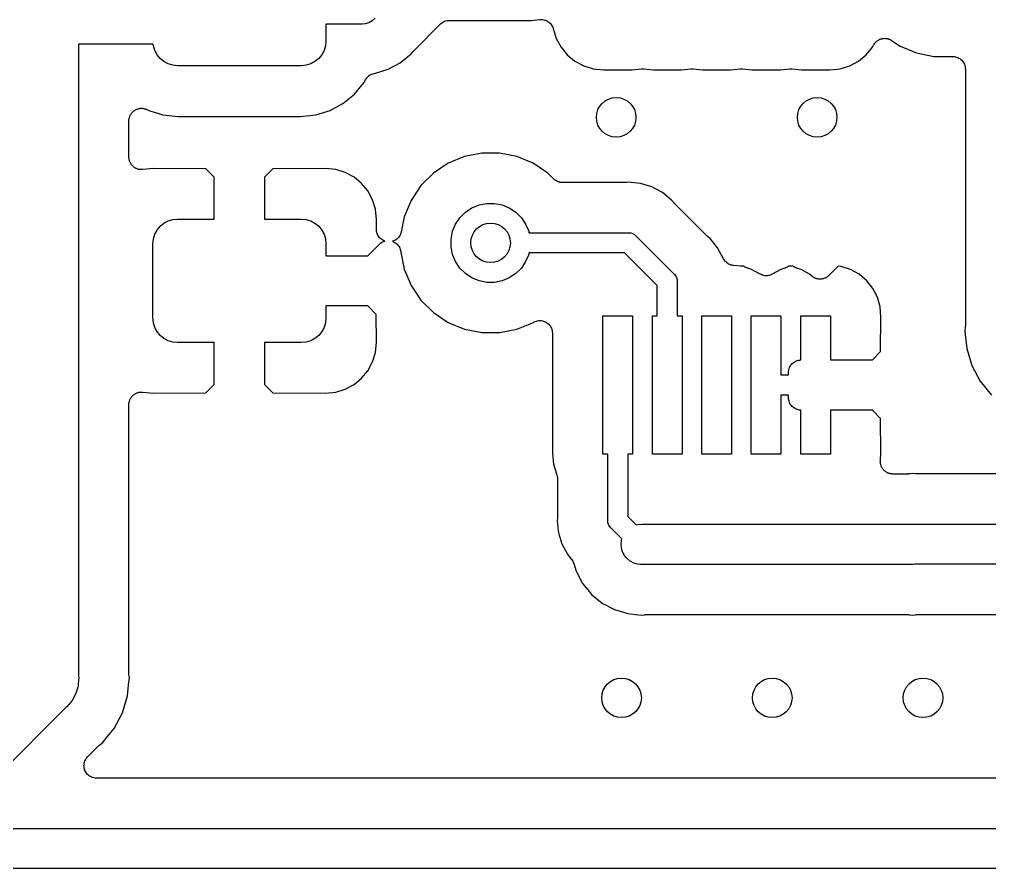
# Model space of a CAD drawing. Extents: x 105 to 193.4, y -145.7 to -72.2.
# Drawn here: x 146.37 to 156.18, y -119.87 to -111.28 of the extents above; entities that cross this region are included whole.
import ezdxf

# ---------------------------------------------------------------- set-up
doc = ezdxf.new("R2010")
doc.units = 0
doc.layers.add('BLACK', color=7, linetype='CONTINUOUS')

msp = doc.modelspace()

# ---------------------------------------------------------------- linework, layer by layer
at = {"layer": 'BLACK', "linetype": 'CONTINUOUS'}
for p, q in [((149.81, -111.325), (149.465, -111.325)), ((149.465, -111.325), (149.465, -111.497)), ((149.82, -111.326), (149.81, -111.325)), ((149.83, -111.325), (149.82, -111.326)), ((149.86, -111.322), (149.83, -111.325)), ((149.83, -111.325), (149.83, -111.325)), ((149.898, -111.311), (149.86, -111.322)), ((149.933, -111.292), (149.898, -111.311)), ((149.964, -111.266), (149.933, -111.292)), ((150.352, -111.596), (150.623, -111.324)), ((150.623, -111.324), (150.624, -111.324)), ((150.624, -111.324), (150.625, -111.323)), ((150.624, -111.324), (150.624, -111.324)), ((150.624, -111.324), (150.624, -111.324)), ((150.625, -111.323), (150.634, -111.316)), ((150.634, -111.316), (150.643, -111.308)), ((150.643, -111.308), (150.644, -111.308)), ((150.644, -111.308), (150.654, -111.302)), ((150.644, -111.308), (150.644, -111.308)), ((150.654, -111.302), (150.665, -111.297)), ((150.665, -111.297), (150.666, -111.296)), ((150.665, -111.297), (150.665, -111.297)), ((150.666, -111.296), (150.677, -111.293)), ((150.677, -111.293), (150.689, -111.29)), ((150.689, -111.29), (150.69, -111.289)), ((150.689, -111.29), (150.689, -111.29)), ((150.69, -111.289), (150.702, -111.288)), ((150.702, -111.288), (150.713, -111.287)), ((150.713, -111.287), (151.544, -111.287)), ((151.544, -111.287), (151.629, -111.279)), ((151.629, -111.279), (151.63, -111.279)), ((151.63, -111.279), (151.63, -111.279)), ((151.63, -111.279), (151.63, -111.279)), ((151.63, -111.279), (151.631, -111.279)), ((151.631, -111.279), (151.643, -111.279)), ((151.643, -111.279), (151.655, -111.279)), ((151.655, -111.279), (151.655, -111.279)), ((151.655, -111.279), (151.656, -111.279)), ((151.656, -111.279), (151.667, -111.281)), ((151.667, -111.281), (151.679, -111.284)), ((151.679, -111.284), (151.679, -111.284)), ((151.679, -111.284), (151.68, -111.284)), ((151.68, -111.284), (151.691, -111.289)), ((151.691, -111.289), (151.702, -111.293)), ((151.702, -111.293), (151.702, -111.294)), ((151.702, -111.294), (151.703, -111.294)), ((151.703, -111.294), (151.713, -111.301)), ((151.713, -111.301), (151.722, -111.307)), ((151.722, -111.307), (151.723, -111.308)), ((151.723, -111.308), (151.723, -111.308)), ((151.723, -111.308), (151.732, -111.316)), ((151.732, -111.316), (151.74, -111.325)), ((151.74, -111.325), (151.74, -111.325)), ((151.74, -111.325), (151.741, -111.326)), ((151.741, -111.326), (151.747, -111.336)), ((151.747, -111.336), (151.754, -111.345)), ((151.754, -111.345), (151.754, -111.346)), ((151.754, -111.346), (151.754, -111.346)), ((151.754, -111.346), (151.759, -111.357)), ((151.759, -111.357), (151.763, -111.368)), ((151.763, -111.368), (151.794, -111.471)), ((147.718, -111.528), (146.964, -111.528)), ((146.964, -111.528), (146.964, -117.92)), ((147.72, -111.546), (147.718, -111.528)), ((149.465, -111.497), (149.46, -111.546)), ((151.794, -111.471), (151.842, -111.56)), ((154.99, -111.56), (155.003, -111.537)), ((155.003, -111.537), (155.004, -111.535)), ((155.004, -111.535), (155.007, -111.53)), ((155.007, -111.53), (155.01, -111.525)), ((155.01, -111.525), (155.014, -111.52)), ((155.014, -111.52), (155.018, -111.515)), ((155.018, -111.515), (155.022, -111.511)), ((155.022, -111.511), (155.026, -111.506)), ((155.026, -111.506), (155.031, -111.502)), ((155.031, -111.502), (155.035, -111.497)), ((155.035, -111.497), (155.04, -111.494)), ((155.04, -111.494), (155.045, -111.49)), ((155.045, -111.49), (155.051, -111.487)), ((155.051, -111.487), (155.056, -111.484)), ((155.056, -111.484), (155.062, -111.482)), ((155.062, -111.482), (155.067, -111.479)), ((155.067, -111.479), (155.073, -111.477)), ((155.073, -111.477), (155.079, -111.474)), ((155.079, -111.474), (155.085, -111.473)), ((155.085, -111.473), (155.09, -111.472)), ((155.09, -111.472), (155.097, -111.471)), ((155.097, -111.471), (155.104, -111.47)), ((155.104, -111.47), (155.109, -111.47)), ((155.109, -111.47), (155.115, -111.469)), ((155.115, -111.469), (155.122, -111.47)), ((155.122, -111.47), (155.128, -111.47)), ((155.128, -111.47), (155.134, -111.471)), ((155.134, -111.471), (155.14, -111.472)), ((155.14, -111.472), (155.146, -111.474)), ((155.146, -111.474), (155.153, -111.475)), ((155.153, -111.475), (155.158, -111.477)), ((155.158, -111.477), (155.163, -111.479)), ((155.163, -111.479), (155.169, -111.482)), ((155.169, -111.482), (155.175, -111.485)), ((155.175, -111.485), (155.18, -111.488)), ((155.18, -111.488), (155.185, -111.491)), ((155.185, -111.491), (155.272, -111.549)), ((147.734, -111.593), (147.72, -111.546)), ((147.757, -111.636), (147.734, -111.593)), ((147.788, -111.674), (147.757, -111.636)), ((149.423, -111.636), (149.392, -111.674)), ((149.446, -111.593), (149.423, -111.636)), ((149.46, -111.546), (149.446, -111.593)), ((150.217, -111.716), (150.325, -111.627)), ((150.325, -111.627), (150.344, -111.605)), ((150.344, -111.605), (150.345, -111.604)), ((150.345, -111.604), (150.349, -111.6)), ((150.349, -111.6), (150.352, -111.596)), ((151.842, -111.56), (151.905, -111.637)), ((151.905, -111.637), (151.982, -111.7)), ((154.85, -111.7), (154.927, -111.637)), ((154.927, -111.637), (154.99, -111.56)), ((155.272, -111.549), (155.437, -111.617)), ((155.437, -111.617), (155.613, -111.652)), ((147.826, -111.705), (147.788, -111.674)), ((147.869, -111.728), (147.826, -111.705)), ((147.916, -111.742), (147.869, -111.728)), ((149.311, -111.728), (149.264, -111.742)), ((149.354, -111.705), (149.311, -111.728)), ((149.392, -111.674), (149.354, -111.705)), ((150.093, -111.782), (150.217, -111.716)), ((151.982, -111.7), (152.071, -111.748)), ((154.761, -111.748), (154.85, -111.7)), ((155.613, -111.652), (155.804, -111.652)), ((155.804, -111.652), (155.804, -111.652)), ((155.804, -111.652), (155.804, -111.652)), ((155.804, -111.652), (155.805, -111.652)), ((155.805, -111.652), (155.805, -111.652)), ((155.805, -111.652), (155.817, -111.653)), ((155.817, -111.653), (155.829, -111.655)), ((155.829, -111.655), (155.83, -111.655)), ((155.83, -111.655), (155.83, -111.655)), ((155.83, -111.655), (155.841, -111.658)), ((155.841, -111.658), (155.853, -111.662)), ((155.853, -111.662), (155.853, -111.662)), ((155.853, -111.662), (155.854, -111.662)), ((155.854, -111.662), (155.864, -111.668)), ((155.864, -111.668), (155.875, -111.674)), ((155.875, -111.674), (155.875, -111.674)), ((155.875, -111.674), (155.875, -111.674)), ((155.875, -111.674), (155.884, -111.682)), ((155.884, -111.682), (155.894, -111.69)), ((155.894, -111.69), (155.894, -111.69)), ((155.894, -111.69), (155.894, -111.69)), ((155.894, -111.69), (155.902, -111.699)), ((155.902, -111.699), (155.909, -111.709)), ((155.909, -111.709), (155.91, -111.709)), ((155.91, -111.709), (155.91, -111.709)), ((155.91, -111.709), (155.915, -111.72)), ((155.915, -111.72), (155.921, -111.731)), ((155.921, -111.731), (155.921, -111.731)), ((155.921, -111.731), (155.921, -111.731)), ((155.921, -111.731), (155.925, -111.743)), ((147.965, -111.747), (147.916, -111.742)), ((149.215, -111.747), (147.965, -111.747)), ((149.264, -111.742), (149.215, -111.747)), ((149.916, -111.837), (149.917, -111.836)), ((149.917, -111.836), (149.928, -111.832)), ((149.928, -111.832), (149.939, -111.827)), ((149.939, -111.827), (149.939, -111.827)), ((149.939, -111.827), (149.94, -111.827)), ((149.94, -111.827), (149.952, -111.825)), ((149.952, -111.825), (149.956, -111.824)), ((149.956, -111.824), (150.093, -111.782)), ((152.071, -111.748), (152.166, -111.777)), ((152.166, -111.777), (152.272, -111.787)), ((152.272, -111.787), (152.56, -111.787)), ((152.56, -111.787), (152.654, -111.778)), ((152.654, -111.778), (152.654, -111.778)), ((152.654, -111.778), (152.654, -111.778)), ((152.654, -111.778), (152.654, -111.778)), ((152.654, -111.778), (152.655, -111.778)), ((152.655, -111.778), (152.667, -111.778)), ((152.667, -111.778), (152.678, -111.778)), ((152.678, -111.778), (152.772, -111.787)), ((152.772, -111.787), (153.06, -111.787)), ((153.06, -111.787), (153.154, -111.778)), ((153.154, -111.778), (153.154, -111.778)), ((153.154, -111.778), (153.154, -111.778)), ((153.154, -111.778), (153.154, -111.778)), ((153.154, -111.778), (153.155, -111.778)), ((153.155, -111.778), (153.167, -111.778)), ((153.167, -111.778), (153.178, -111.778)), ((153.178, -111.778), (153.272, -111.787)), ((153.272, -111.787), (153.56, -111.787)), ((153.56, -111.787), (153.654, -111.778)), ((153.654, -111.778), (153.654, -111.778)), ((153.654, -111.778), (153.654, -111.778)), ((153.654, -111.778), (153.654, -111.778)), ((153.654, -111.778), (153.655, -111.778)), ((153.655, -111.778), (153.667, -111.778)), ((153.667, -111.778), (153.678, -111.778)), ((153.678, -111.778), (153.772, -111.787)), ((153.772, -111.787), (154.06, -111.787)), ((154.06, -111.787), (154.154, -111.778)), ((154.154, -111.778), (154.154, -111.778)), ((154.154, -111.778), (154.154, -111.778)), ((154.154, -111.778), (154.154, -111.778)), ((154.154, -111.778), (154.155, -111.778)), ((154.155, -111.778), (154.167, -111.778)), ((154.167, -111.778), (154.178, -111.778)), ((154.178, -111.778), (154.272, -111.787)), ((154.272, -111.787), (154.56, -111.787)), ((154.56, -111.787), (154.666, -111.777)), ((154.666, -111.777), (154.761, -111.748)), ((155.925, -111.743), (155.928, -111.754)), ((155.928, -111.754), (155.928, -111.755)), ((155.928, -111.755), (155.928, -111.755)), ((155.928, -111.755), (155.929, -111.767)), ((155.929, -111.767), (155.931, -111.779)), ((155.931, -111.779), (155.931, -114.376)), ((149.753, -112.035), (149.847, -111.919)), ((149.847, -111.919), (149.864, -111.889)), ((149.864, -111.888), (149.871, -111.878)), ((149.864, -111.889), (149.864, -111.888)), ((149.864, -111.889), (149.864, -111.889)), ((149.864, -111.889), (149.864, -111.889)), ((149.864, -111.889), (149.864, -111.889)), ((149.871, -111.878), (149.878, -111.868)), ((149.878, -111.867), (149.887, -111.859)), ((149.878, -111.868), (149.878, -111.867)), ((149.878, -111.868), (149.878, -111.868)), ((149.887, -111.859), (149.895, -111.851)), ((149.895, -111.851), (149.896, -111.85)), ((149.896, -111.85), (149.906, -111.843)), ((149.896, -111.85), (149.896, -111.85)), ((149.906, -111.843), (149.916, -111.837)), ((149.916, -111.837), (149.916, -111.837)), ((149.506, -112.2), (149.637, -112.129)), ((149.637, -112.129), (149.753, -112.035)), ((147.495, -112.232), (147.498, -112.227)), ((147.498, -112.227), (147.502, -112.223)), ((147.502, -112.223), (147.506, -112.218)), ((147.506, -112.218), (147.511, -112.213)), ((147.511, -112.213), (147.515, -112.209)), ((147.515, -112.209), (147.519, -112.205)), ((147.519, -112.205), (147.525, -112.202)), ((147.525, -112.202), (147.53, -112.197)), ((147.53, -112.197), (147.535, -112.195)), ((147.535, -112.195), (147.54, -112.191)), ((147.54, -112.191), (147.546, -112.189)), ((147.546, -112.189), (147.552, -112.186)), ((147.552, -112.186), (147.557, -112.184)), ((147.557, -112.184), (147.563, -112.182)), ((147.563, -112.182), (147.569, -112.181)), ((147.569, -112.181), (147.576, -112.179)), ((147.576, -112.179), (147.581, -112.178)), ((147.581, -112.178), (147.587, -112.177)), ((147.587, -112.177), (147.594, -112.177)), ((147.594, -112.177), (147.6, -112.177)), ((147.6, -112.177), (147.606, -112.177)), ((147.606, -112.177), (147.612, -112.177)), ((147.612, -112.177), (147.618, -112.179)), ((147.618, -112.179), (147.625, -112.179)), ((147.625, -112.179), (147.631, -112.181)), ((147.631, -112.181), (147.636, -112.182)), ((147.636, -112.182), (147.642, -112.185)), ((147.642, -112.185), (147.649, -112.187)), ((147.649, -112.187), (147.654, -112.189)), ((147.654, -112.189), (147.659, -112.192)), ((147.659, -112.192), (147.674, -112.2)), ((147.674, -112.2), (147.817, -112.243)), ((149.363, -112.243), (149.506, -112.2)), ((147.472, -112.302), (147.473, -112.296)), ((147.472, -112.304), (147.472, -112.302)), ((147.472, -112.67), (147.472, -112.304)), ((147.473, -112.29), (147.474, -112.284)), ((147.473, -112.296), (147.473, -112.29)), ((147.474, -112.284), (147.475, -112.277)), ((147.475, -112.277), (147.477, -112.272)), ((147.477, -112.272), (147.478, -112.266)), ((147.478, -112.266), (147.481, -112.26)), ((147.481, -112.26), (147.483, -112.254)), ((147.483, -112.254), (147.486, -112.249)), ((147.486, -112.249), (147.488, -112.243)), ((147.488, -112.243), (147.491, -112.238)), ((147.491, -112.238), (147.495, -112.232)), ((147.817, -112.243), (147.971, -112.258)), ((147.971, -112.258), (149.209, -112.258)), ((149.209, -112.258), (149.363, -112.243)), ((147.473, -112.676), (147.472, -112.67)), ((147.473, -112.682), (147.473, -112.676)), ((147.474, -112.688), (147.473, -112.682)), ((147.475, -112.695), (147.474, -112.688)), ((147.476, -112.701), (147.475, -112.695)), ((147.478, -112.706), (147.476, -112.701)), ((147.48, -112.712), (147.478, -112.706)), ((147.482, -112.719), (147.48, -112.712)), ((147.485, -112.724), (147.482, -112.719)), ((150.865, -112.665), (150.7, -112.733)), ((151.041, -112.63), (150.865, -112.665)), ((151.219, -112.63), (151.041, -112.63)), ((151.395, -112.665), (151.219, -112.63)), ((151.56, -112.733), (151.395, -112.665)), ((147.487, -112.729), (147.485, -112.724)), ((147.491, -112.735), (147.487, -112.729)), ((147.494, -112.741), (147.491, -112.735)), ((147.497, -112.745), (147.494, -112.741)), ((147.5, -112.75), (147.497, -112.745)), ((147.505, -112.755), (147.5, -112.75)), ((147.509, -112.76), (147.505, -112.755)), ((147.514, -112.763), (147.509, -112.76)), ((147.518, -112.768), (147.514, -112.763)), ((147.523, -112.771), (147.518, -112.768)), ((147.528, -112.776), (147.523, -112.771)), ((147.533, -112.778), (147.528, -112.776)), ((147.538, -112.782), (147.533, -112.778)), ((147.544, -112.784), (147.538, -112.782)), ((147.55, -112.787), (147.544, -112.784)), ((147.556, -112.789), (147.55, -112.787)), ((147.561, -112.791), (147.556, -112.789)), ((147.568, -112.793), (147.561, -112.791)), ((147.574, -112.795), (147.568, -112.793)), ((147.58, -112.795), (147.574, -112.795)), ((147.585, -112.797), (147.58, -112.795)), ((147.592, -112.797), (147.585, -112.797)), ((147.599, -112.797), (147.592, -112.797)), ((147.604, -112.797), (147.599, -112.797)), ((147.61, -112.797), (147.604, -112.797)), ((147.612, -112.797), (147.61, -112.797)), ((147.721, -112.786), (147.612, -112.797)), ((148.251, -112.789), (147.721, -112.786)), ((148.336, -112.873), (148.251, -112.789)), ((148.929, -112.789), (148.844, -112.873)), ((149.459, -112.786), (148.929, -112.789)), ((149.565, -112.796), (149.459, -112.786)), ((149.66, -112.825), (149.565, -112.796)), ((150.7, -112.733), (150.551, -112.833)), ((151.709, -112.833), (151.56, -112.733)), ((148.336, -113.297), (148.336, -112.873)), ((148.844, -112.873), (148.844, -113.297)), ((149.749, -112.873), (149.66, -112.825)), ((149.826, -112.936), (149.749, -112.873)), ((150.551, -112.833), (150.425, -112.959)), ((151.767, -112.891), (151.709, -112.833)), ((151.776, -112.899), (151.767, -112.891)), ((151.785, -112.906), (151.776, -112.899)), ((151.786, -112.907), (151.785, -112.906)), ((151.797, -112.912), (151.786, -112.907)), ((151.786, -112.907), (151.786, -112.907)), ((151.807, -112.918), (151.797, -112.912)), ((149.889, -113.013), (149.826, -112.936)), ((149.937, -113.102), (149.889, -113.013)), ((150.425, -112.959), (150.325, -113.108)), ((151.808, -112.918), (151.807, -112.918)), ((151.808, -112.919), (151.808, -112.918)), ((151.82, -112.922), (151.808, -112.919)), ((151.831, -112.926), (151.82, -112.922)), ((151.832, -112.926), (151.831, -112.926)), ((151.831, -112.926), (151.831, -112.926)), ((151.844, -112.927), (151.832, -112.926)), ((151.855, -112.928), (151.844, -112.927)), ((151.857, -112.928), (151.855, -112.928)), ((152.491, -112.928), (151.857, -112.928)), ((151.857, -112.928), (151.857, -112.928)), ((151.857, -112.928), (151.857, -112.928)), ((151.857, -112.928), (151.857, -112.928)), ((152.496, -112.928), (152.491, -112.928)), ((152.502, -112.928), (152.496, -112.928)), ((152.503, -112.928), (152.502, -112.928)), ((152.527, -112.925), (152.503, -112.928)), ((152.551, -112.928), (152.527, -112.925)), ((152.647, -112.937), (152.551, -112.928)), ((152.551, -112.928), (152.551, -112.928)), ((152.761, -112.972), (152.647, -112.937)), ((152.867, -113.029), (152.761, -112.972)), ((149.966, -113.197), (149.937, -113.102)), ((150.325, -113.108), (150.257, -113.273)), ((152.96, -113.105), (152.867, -113.029)), ((152.975, -113.123), (152.96, -113.105)), ((149.976, -113.303), (149.966, -113.197)), ((150.875, -113.227), (150.941, -113.184)), ((150.941, -113.184), (151.013, -113.153)), ((151.013, -113.153), (151.091, -113.138)), ((151.091, -113.138), (151.169, -113.138)), ((151.169, -113.138), (151.247, -113.153)), ((151.247, -113.153), (151.319, -113.184)), ((151.319, -113.184), (151.385, -113.227)), ((152.979, -113.127), (152.975, -113.123)), ((152.982, -113.131), (152.979, -113.127)), ((152.984, -113.133), (152.982, -113.131)), ((153.321, -113.47), (152.984, -113.133)), ((147.869, -113.316), (147.916, -113.302)), ((147.916, -113.302), (147.965, -113.297)), ((147.965, -113.297), (148.336, -113.297)), ((148.844, -113.297), (149.215, -113.297)), ((149.215, -113.297), (149.264, -113.302)), ((149.264, -113.302), (149.311, -113.316)), ((149.975, -113.399), (149.976, -113.303)), ((150.257, -113.273), (150.227, -113.425)), ((150.776, -113.349), (150.819, -113.283)), ((150.819, -113.283), (150.875, -113.227)), ((151.385, -113.227), (151.441, -113.283)), ((151.441, -113.283), (151.484, -113.349)), ((147.757, -113.408), (147.788, -113.37)), ((147.788, -113.37), (147.826, -113.339)), ((147.826, -113.339), (147.869, -113.316)), ((149.311, -113.316), (149.354, -113.339)), ((149.354, -113.339), (149.392, -113.37)), ((149.392, -113.37), (149.423, -113.408)), ((149.975, -113.4), (149.975, -113.399)), ((149.976, -113.412), (149.975, -113.4)), ((149.975, -113.4), (149.975, -113.4)), ((150.745, -113.421), (150.776, -113.349)), ((151.484, -113.349), (151.515, -113.421)), ((147.715, -113.547), (147.72, -113.498)), ((147.72, -113.498), (147.734, -113.451)), ((147.734, -113.451), (147.757, -113.408)), ((149.423, -113.408), (149.446, -113.451)), ((149.446, -113.451), (149.46, -113.498)), ((149.46, -113.498), (149.465, -113.547)), ((149.977, -113.424), (149.976, -113.412)), ((149.978, -113.425), (149.977, -113.424)), ((149.977, -113.424), (149.977, -113.424)), ((149.981, -113.436), (149.978, -113.425)), ((149.984, -113.448), (149.981, -113.436)), ((149.985, -113.448), (149.984, -113.448)), ((149.985, -113.449), (149.985, -113.448)), ((149.99, -113.459), (149.985, -113.449)), ((149.996, -113.47), (149.99, -113.459)), ((150.004, -113.48), (149.996, -113.47)), ((149.996, -113.47), (149.996, -113.47)), ((149.996, -113.47), (149.996, -113.47)), ((150.011, -113.489), (150.004, -113.48)), ((150.012, -113.489), (150.011, -113.489)), ((150.012, -113.49), (150.012, -113.489)), ((150.021, -113.497), (150.012, -113.49)), ((150.03, -113.505), (150.021, -113.497)), ((150.181, -113.499), (150.172, -113.507)), ((150.19, -113.492), (150.181, -113.499)), ((150.191, -113.491), (150.19, -113.492)), ((150.199, -113.482), (150.191, -113.491)), ((150.191, -113.491), (150.191, -113.491)), ((150.206, -113.473), (150.199, -113.482)), ((150.207, -113.472), (150.206, -113.473)), ((150.213, -113.462), (150.207, -113.472)), ((150.207, -113.472), (150.207, -113.472)), ((150.218, -113.451), (150.213, -113.462)), ((150.219, -113.451), (150.218, -113.451)), ((150.222, -113.439), (150.219, -113.45)), ((150.219, -113.45), (150.219, -113.451)), ((150.226, -113.428), (150.222, -113.439)), ((150.227, -113.425), (150.226, -113.427)), ((150.226, -113.427), (150.226, -113.427)), ((150.226, -113.427), (150.226, -113.428)), ((150.73, -113.499), (150.745, -113.421)), ((150.73, -113.577), (150.73, -113.499)), ((151.515, -113.421), (151.518, -113.436)), ((151.518, -113.436), (152.522, -113.436)), ((152.522, -113.436), (152.527, -113.436)), ((152.527, -113.436), (152.532, -113.436)), ((152.532, -113.436), (152.532, -113.436)), ((152.532, -113.436), (152.547, -113.438)), ((152.547, -113.438), (152.566, -113.444)), ((152.566, -113.444), (152.584, -113.453)), ((152.584, -113.453), (152.599, -113.466)), ((152.599, -113.466), (152.602, -113.47)), ((152.602, -113.47), (152.984, -113.852)), ((153.326, -113.474), (153.321, -113.47)), ((153.329, -113.478), (153.326, -113.474)), ((153.331, -113.479), (153.329, -113.478)), ((153.349, -113.494), (153.331, -113.479)), ((153.425, -113.587), (153.349, -113.494)), ((147.715, -114.297), (147.715, -113.547)), ((149.465, -113.547), (149.465, -113.668)), ((149.889, -113.668), (150.005, -113.551)), ((150.005, -113.551), (150.006, -113.55)), ((150.006, -113.55), (150.006, -113.55)), ((150.006, -113.55), (150.006, -113.55)), ((150.006, -113.55), (150.007, -113.55)), ((150.007, -113.55), (150.016, -113.542)), ((150.016, -113.542), (150.026, -113.535)), ((150.026, -113.535), (150.037, -113.529)), ((150.026, -113.535), (150.026, -113.535)), ((150.026, -113.535), (150.026, -113.535)), ((150.031, -113.505), (150.03, -113.505)), ((150.041, -113.511), (150.031, -113.505)), ((150.031, -113.505), (150.031, -113.505)), ((150.037, -113.529), (150.048, -113.523)), ((150.052, -113.517), (150.041, -113.511)), ((150.048, -113.523), (150.06, -113.52)), ((150.048, -113.523), (150.048, -113.523)), ((150.048, -113.523), (150.048, -113.523)), ((150.053, -113.517), (150.052, -113.517)), ((150.052, -113.517), (150.052, -113.517)), ((150.06, -113.52), (150.053, -113.517)), ((150.06, -113.52), (150.06, -113.52)), ((150.149, -113.518), (150.137, -113.522)), ((150.137, -113.522), (150.137, -113.522)), ((150.137, -113.522), (150.144, -113.524)), ((150.144, -113.524), (150.145, -113.524)), ((150.145, -113.524), (150.145, -113.524)), ((150.145, -113.524), (150.155, -113.53)), ((150.15, -113.518), (150.149, -113.518)), ((150.149, -113.518), (150.149, -113.518)), ((150.16, -113.513), (150.15, -113.518)), ((150.155, -113.53), (150.166, -113.536)), ((150.171, -113.507), (150.16, -113.513)), ((150.166, -113.536), (150.166, -113.536)), ((150.166, -113.536), (150.167, -113.536)), ((150.167, -113.536), (150.176, -113.544)), ((150.172, -113.507), (150.171, -113.507)), ((150.171, -113.507), (150.171, -113.507)), ((150.176, -113.544), (150.185, -113.551)), ((150.185, -113.551), (150.185, -113.552)), ((150.185, -113.552), (150.186, -113.552)), ((150.186, -113.552), (150.193, -113.561)), ((150.193, -113.561), (150.201, -113.571)), ((150.201, -113.571), (150.201, -113.571)), ((150.201, -113.571), (150.201, -113.571)), ((150.201, -113.571), (150.207, -113.582)), ((150.207, -113.582), (150.213, -113.593)), ((150.213, -113.593), (150.213, -113.593)), ((150.213, -113.593), (150.213, -113.593)), ((150.213, -113.593), (150.216, -113.605)), ((150.745, -113.655), (150.73, -113.577)), ((153.486, -113.701), (153.425, -113.587)), ((149.465, -113.668), (149.889, -113.668)), ((150.216, -113.605), (150.22, -113.616)), ((150.22, -113.616), (150.257, -113.803)), ((150.776, -113.727), (150.745, -113.655)), ((151.515, -113.655), (151.484, -113.727)), ((151.518, -113.64), (151.515, -113.655)), ((152.485, -113.64), (151.518, -113.64)), ((152.814, -113.969), (152.485, -113.64)), ((150.819, -113.793), (150.776, -113.727)), ((150.875, -113.849), (150.819, -113.793)), ((151.441, -113.793), (151.385, -113.849)), ((151.484, -113.727), (151.441, -113.793)), ((153.493, -113.711), (153.486, -113.701)), ((153.499, -113.721), (153.493, -113.711)), ((153.5, -113.721), (153.499, -113.721)), ((153.5, -113.722), (153.5, -113.721)), ((153.508, -113.73), (153.5, -113.722)), ((153.517, -113.738), (153.508, -113.73)), ((153.517, -113.739), (153.517, -113.738)), ((153.518, -113.739), (153.517, -113.739)), ((153.527, -113.746), (153.518, -113.739)), ((153.537, -113.752), (153.527, -113.746)), ((153.538, -113.753), (153.537, -113.752)), ((153.549, -113.757), (153.538, -113.753)), ((153.538, -113.753), (153.538, -113.753)), ((153.56, -113.762), (153.549, -113.757)), ((153.561, -113.762), (153.56, -113.762)), ((153.561, -113.763), (153.561, -113.762)), ((153.573, -113.765), (153.561, -113.763)), ((153.584, -113.767), (153.573, -113.765)), ((153.585, -113.767), (153.584, -113.767)), ((153.586, -113.768), (153.585, -113.767)), ((153.585, -113.767), (153.585, -113.767)), ((153.585, -113.767), (153.585, -113.767)), ((153.657, -113.774), (153.586, -113.768)), ((153.669, -113.774), (153.657, -113.774)), ((153.681, -113.775), (153.669, -113.774)), ((153.682, -113.775), (153.681, -113.775)), ((153.683, -113.774), (153.682, -113.774)), ((153.682, -113.774), (153.682, -113.775)), ((153.682, -113.775), (153.682, -113.775)), ((153.689, -113.774), (153.683, -113.774)), ((153.69, -113.774), (153.689, -113.774)), ((153.696, -113.779), (153.69, -113.774)), ((153.701, -113.781), (153.696, -113.779)), ((153.705, -113.784), (153.701, -113.781)), ((153.712, -113.787), (153.705, -113.784)), ((153.718, -113.79), (153.712, -113.787)), ((153.723, -113.792), (153.718, -113.79)), ((153.728, -113.794), (153.723, -113.792)), ((153.73, -113.795), (153.728, -113.794)), ((153.761, -113.804), (153.73, -113.795)), ((154.104, -113.794), (154.063, -113.808)), ((154.108, -113.793), (154.104, -113.794)), ((154.112, -113.791), (154.108, -113.793)), ((154.119, -113.788), (154.112, -113.791)), ((154.127, -113.785), (154.119, -113.788)), ((154.13, -113.782), (154.127, -113.785)), ((154.134, -113.78), (154.13, -113.782)), ((154.141, -113.775), (154.134, -113.78)), ((154.143, -113.774), (154.141, -113.775)), ((154.152, -113.775), (154.143, -113.774)), ((154.153, -113.775), (154.152, -113.775)), ((154.165, -113.775), (154.153, -113.775)), ((154.153, -113.775), (154.153, -113.775)), ((154.177, -113.775), (154.165, -113.775)), ((154.178, -113.775), (154.177, -113.775)), ((154.18, -113.775), (154.178, -113.775)), ((154.178, -113.775), (154.178, -113.775)), ((154.189, -113.774), (154.18, -113.775)), ((154.19, -113.774), (154.189, -113.774)), ((154.196, -113.779), (154.19, -113.774)), ((154.2, -113.781), (154.196, -113.779)), ((154.204, -113.784), (154.2, -113.781)), ((154.211, -113.787), (154.204, -113.784)), ((154.218, -113.791), (154.211, -113.787)), ((154.222, -113.792), (154.218, -113.791)), ((154.226, -113.794), (154.222, -113.792)), ((154.228, -113.794), (154.226, -113.794)), ((154.269, -113.808), (154.228, -113.794)), ((154.644, -113.774), (154.55, -113.868)), ((154.674, -113.777), (154.644, -113.774)), ((154.769, -113.808), (154.674, -113.777)), ((150.257, -113.803), (150.325, -113.968)), ((150.941, -113.892), (150.875, -113.849)), ((151.013, -113.923), (150.941, -113.892)), ((151.319, -113.892), (151.247, -113.923)), ((151.385, -113.849), (151.319, -113.892)), ((152.984, -113.852), (152.988, -113.855)), ((152.988, -113.855), (153.001, -113.87)), ((153.001, -113.87), (153.01, -113.887)), ((153.01, -113.887), (153.01, -113.888)), ((153.01, -113.888), (153.016, -113.907)), ((153.857, -113.856), (153.761, -113.804)), ((153.858, -113.856), (153.857, -113.856)), ((153.857, -113.856), (153.857, -113.856)), ((153.869, -113.86), (153.858, -113.856)), ((153.88, -113.865), (153.869, -113.86)), ((153.881, -113.865), (153.88, -113.865)), ((153.88, -113.865), (153.88, -113.865)), ((153.892, -113.868), (153.881, -113.865)), ((153.904, -113.87), (153.892, -113.868)), ((153.905, -113.87), (153.904, -113.87)), ((153.917, -113.87), (153.905, -113.87)), ((153.905, -113.87), (153.905, -113.87)), ((153.929, -113.87), (153.917, -113.87)), ((153.93, -113.87), (153.929, -113.87)), ((153.929, -113.87), (153.929, -113.87)), ((153.942, -113.867), (153.93, -113.87)), ((153.953, -113.865), (153.942, -113.867)), ((153.954, -113.865), (153.953, -113.865)), ((153.965, -113.86), (153.954, -113.865)), ((153.954, -113.865), (153.954, -113.865)), ((153.976, -113.856), (153.965, -113.86)), ((153.977, -113.856), (153.976, -113.856)), ((153.978, -113.855), (153.977, -113.855)), ((153.977, -113.855), (153.977, -113.856)), ((154.063, -113.808), (153.978, -113.855)), ((154.356, -113.856), (154.269, -113.808)), ((154.379, -113.875), (154.356, -113.856)), ((154.384, -113.879), (154.379, -113.875)), ((154.389, -113.883), (154.384, -113.879)), ((154.394, -113.886), (154.389, -113.883)), ((154.399, -113.889), (154.394, -113.886)), ((154.405, -113.892), (154.399, -113.889)), ((154.411, -113.895), (154.405, -113.892)), ((154.416, -113.897), (154.411, -113.895)), ((154.508, -113.896), (154.501, -113.898)), ((154.513, -113.893), (154.508, -113.896)), ((154.518, -113.891), (154.513, -113.893)), ((154.524, -113.888), (154.518, -113.891)), ((154.53, -113.885), (154.524, -113.888)), ((154.534, -113.881), (154.53, -113.885)), ((154.539, -113.878), (154.534, -113.881)), ((154.544, -113.873), (154.539, -113.878)), ((154.549, -113.869), (154.544, -113.873)), ((154.55, -113.868), (154.549, -113.869)), ((154.856, -113.856), (154.769, -113.808)), ((154.933, -113.921), (154.856, -113.856)), ((150.325, -113.968), (150.425, -114.117)), ((151.091, -113.938), (151.013, -113.923)), ((151.169, -113.938), (151.091, -113.938)), ((151.247, -113.923), (151.169, -113.938)), ((152.814, -114.276), (152.814, -113.969)), ((153.016, -113.907), (153.016, -113.908)), ((153.016, -113.908), (153.018, -113.922)), ((153.018, -113.922), (153.018, -113.922)), ((153.018, -113.922), (153.018, -113.927)), ((153.018, -113.927), (153.018, -113.932)), ((153.018, -113.932), (153.018, -114.276)), ((154.422, -113.899), (154.416, -113.897)), ((154.428, -113.9), (154.422, -113.899)), ((154.435, -113.902), (154.428, -113.9)), ((154.44, -113.903), (154.435, -113.902)), ((154.446, -113.904), (154.44, -113.903)), ((154.453, -113.904), (154.446, -113.904)), ((154.459, -113.905), (154.453, -113.904)), ((154.465, -113.905), (154.459, -113.905)), ((154.471, -113.905), (154.465, -113.905)), ((154.477, -113.904), (154.471, -113.905)), ((154.484, -113.903), (154.477, -113.904)), ((154.489, -113.901), (154.484, -113.903)), ((154.495, -113.9), (154.489, -113.901)), ((154.501, -113.898), (154.495, -113.9)), ((154.995, -113.999), (154.933, -113.921)), ((155.041, -114.088), (154.995, -113.999)), ((155.068, -114.184), (155.041, -114.088)), ((149.465, -114.176), (149.465, -114.297)), ((149.889, -114.176), (149.465, -114.176)), ((149.973, -114.261), (149.889, -114.176)), ((150.425, -114.117), (150.551, -114.243)), ((155.077, -114.291), (155.068, -114.184)), ((149.976, -114.541), (149.973, -114.261)), ((150.551, -114.243), (150.7, -114.343)), ((152.266, -115.676), (152.266, -114.276)), ((152.266, -114.276), (152.566, -114.276)), ((152.566, -114.276), (152.566, -115.676)), ((152.766, -115.676), (152.766, -114.276)), ((152.766, -114.276), (152.814, -114.276)), ((153.018, -114.276), (153.066, -114.276)), ((153.066, -114.276), (153.066, -115.676)), ((153.266, -115.676), (153.266, -114.276)), ((153.266, -114.276), (153.566, -114.276)), ((153.566, -114.276), (153.566, -115.676)), ((153.766, -115.676), (153.766, -114.276)), ((153.766, -114.276), (154.066, -114.276)), ((154.066, -114.276), (154.066, -114.874)), ((154.266, -114.722), (154.266, -114.276)), ((154.266, -114.276), (154.566, -114.276)), ((154.566, -114.276), (154.566, -114.722)), ((147.72, -114.346), (147.715, -114.297)), ((147.734, -114.393), (147.72, -114.346)), ((149.46, -114.346), (149.446, -114.393)), ((149.465, -114.297), (149.46, -114.346)), ((150.7, -114.343), (150.865, -114.411)), ((151.395, -114.411), (151.562, -114.342)), ((151.562, -114.342), (151.57, -114.338)), ((151.57, -114.338), (151.58, -114.332)), ((151.58, -114.332), (151.581, -114.332)), ((151.581, -114.332), (151.593, -114.329)), ((151.581, -114.332), (151.581, -114.332)), ((151.593, -114.329), (151.604, -114.325)), ((151.604, -114.325), (151.604, -114.325)), ((151.604, -114.325), (151.605, -114.325)), ((151.605, -114.325), (151.617, -114.324)), ((151.617, -114.324), (151.629, -114.323)), ((151.629, -114.323), (151.629, -114.323)), ((151.629, -114.323), (151.629, -114.323)), ((151.629, -114.323), (151.641, -114.324)), ((151.641, -114.324), (151.653, -114.326)), ((151.653, -114.326), (151.654, -114.326)), ((151.654, -114.326), (151.654, -114.326)), ((151.654, -114.326), (151.666, -114.329)), ((151.666, -114.329), (151.677, -114.333)), ((151.677, -114.333), (151.677, -114.333)), ((151.677, -114.333), (151.678, -114.333)), ((151.678, -114.333), (151.688, -114.339)), ((151.688, -114.339), (151.699, -114.345)), ((151.699, -114.345), (151.699, -114.345)), ((151.699, -114.345), (151.699, -114.345)), ((151.699, -114.345), (151.709, -114.353)), ((151.709, -114.353), (151.718, -114.361)), ((151.718, -114.361), (151.718, -114.361)), ((151.718, -114.361), (151.718, -114.361)), ((151.718, -114.361), (151.726, -114.37)), ((151.726, -114.37), (151.734, -114.38)), ((151.734, -114.38), (151.734, -114.38)), ((151.734, -114.38), (151.734, -114.38)), ((151.734, -114.38), (151.74, -114.391)), ((155.074, -114.637), (155.077, -114.291)), ((155.931, -114.378), (155.93, -114.383)), ((155.93, -114.383), (155.93, -114.388)), ((155.931, -114.376), (155.931, -114.378)), ((147.757, -114.436), (147.734, -114.393)), ((147.788, -114.474), (147.757, -114.436)), ((147.826, -114.505), (147.788, -114.474)), ((149.392, -114.474), (149.354, -114.505)), ((149.423, -114.436), (149.392, -114.474)), ((149.446, -114.393), (149.423, -114.436)), ((150.865, -114.411), (151.041, -114.446)), ((151.041, -114.446), (151.219, -114.446)), ((151.219, -114.446), (151.395, -114.411)), ((151.74, -114.391), (151.745, -114.402)), ((151.745, -114.402), (151.745, -114.402)), ((151.745, -114.402), (151.746, -114.402)), ((151.746, -114.402), (151.749, -114.414)), ((151.749, -114.414), (151.753, -114.425)), ((151.753, -114.425), (151.753, -114.426)), ((151.753, -114.426), (151.753, -114.426)), ((151.753, -114.426), (151.754, -114.438)), ((151.754, -114.438), (151.755, -114.45)), ((151.755, -114.45), (151.755, -115.67)), ((155.93, -114.388), (155.926, -114.427)), ((155.926, -114.427), (155.93, -114.466)), ((155.93, -114.466), (155.93, -114.466)), ((155.93, -114.466), (155.944, -114.606)), ((147.869, -114.528), (147.826, -114.505)), ((147.916, -114.542), (147.869, -114.528)), ((147.965, -114.547), (147.916, -114.542)), ((148.336, -114.547), (147.965, -114.547)), ((148.336, -114.971), (148.336, -114.547)), ((149.215, -114.547), (148.844, -114.547)), ((148.844, -114.547), (148.844, -114.971)), ((149.264, -114.542), (149.215, -114.547)), ((149.311, -114.528), (149.264, -114.542)), ((149.354, -114.505), (149.311, -114.528)), ((149.966, -114.647), (149.976, -114.541)), ((149.937, -114.742), (149.966, -114.647)), ((154.99, -114.722), (155.074, -114.637)), ((155.944, -114.606), (155.996, -114.779)), ((149.889, -114.831), (149.937, -114.742)), ((154.158, -114.789), (154.164, -114.778)), ((154.164, -114.777), (154.172, -114.768)), ((154.164, -114.778), (154.164, -114.777)), ((154.164, -114.778), (154.164, -114.778)), ((154.172, -114.768), (154.18, -114.759)), ((154.18, -114.758), (154.189, -114.751)), ((154.18, -114.759), (154.18, -114.758)), ((154.18, -114.759), (154.18, -114.759)), ((154.189, -114.751), (154.199, -114.743)), ((154.199, -114.743), (154.21, -114.737)), ((154.199, -114.743), (154.199, -114.743)), ((154.199, -114.743), (154.199, -114.743)), ((154.21, -114.737), (154.221, -114.732)), ((154.221, -114.731), (154.233, -114.728)), ((154.221, -114.732), (154.221, -114.731)), ((154.221, -114.731), (154.221, -114.731)), ((154.233, -114.728), (154.244, -114.724)), ((154.244, -114.724), (154.245, -114.724)), ((154.245, -114.724), (154.257, -114.723)), ((154.245, -114.724), (154.245, -114.724)), ((154.257, -114.723), (154.266, -114.722)), ((154.566, -114.722), (154.99, -114.722)), ((155.996, -114.779), (156.081, -114.937)), ((149.826, -114.908), (149.889, -114.831)), ((154.066, -114.874), (154.142, -114.874)), ((154.142, -114.847), (154.143, -114.835)), ((154.142, -114.848), (154.142, -114.847)), ((154.142, -114.849), (154.142, -114.848)), ((154.142, -114.848), (154.142, -114.848)), ((154.142, -114.848), (154.142, -114.848)), ((154.142, -114.874), (154.142, -114.849)), ((154.143, -114.835), (154.145, -114.823)), ((154.145, -114.823), (154.148, -114.811)), ((154.145, -114.823), (154.145, -114.823)), ((154.145, -114.823), (154.145, -114.823)), ((154.148, -114.811), (154.152, -114.8)), ((154.152, -114.799), (154.158, -114.789)), ((154.152, -114.8), (154.152, -114.799)), ((154.152, -114.799), (154.152, -114.799)), ((148.251, -115.055), (148.336, -114.971)), ((148.844, -114.971), (148.929, -115.055)), ((149.66, -115.019), (149.749, -114.971)), ((149.749, -114.971), (149.826, -114.908)), ((156.081, -114.937), (156.195, -115.077)), ((147.519, -115.075), (147.525, -115.072)), ((147.525, -115.072), (147.53, -115.067)), ((147.53, -115.067), (147.535, -115.065)), ((147.535, -115.065), (147.54, -115.062)), ((147.54, -115.062), (147.546, -115.059)), ((147.546, -115.059), (147.552, -115.056)), ((147.552, -115.056), (147.557, -115.054)), ((147.557, -115.054), (147.563, -115.052)), ((147.563, -115.052), (147.569, -115.051)), ((147.569, -115.051), (147.576, -115.049)), ((147.576, -115.049), (147.581, -115.048)), ((147.581, -115.048), (147.587, -115.047)), ((147.587, -115.047), (147.594, -115.047)), ((147.594, -115.047), (147.6, -115.047)), ((147.6, -115.047), (147.606, -115.047)), ((147.606, -115.047), (147.612, -115.047)), ((147.612, -115.047), (147.721, -115.058)), ((147.721, -115.058), (148.251, -115.055)), ((148.929, -115.055), (149.459, -115.058)), ((149.459, -115.058), (149.565, -115.048)), ((149.565, -115.048), (149.66, -115.019)), ((147.472, -115.172), (147.473, -115.166)), ((147.473, -115.16), (147.474, -115.154)), ((147.473, -115.166), (147.473, -115.16)), ((147.474, -115.154), (147.475, -115.147)), ((147.475, -115.147), (147.477, -115.142)), ((147.477, -115.142), (147.478, -115.136)), ((147.478, -115.136), (147.481, -115.13)), ((147.481, -115.13), (147.483, -115.124)), ((147.483, -115.124), (147.485, -115.119)), ((147.485, -115.119), (147.488, -115.113)), ((147.488, -115.113), (147.491, -115.108)), ((147.491, -115.108), (147.495, -115.102)), ((147.495, -115.102), (147.498, -115.098)), ((147.498, -115.098), (147.502, -115.093)), ((147.502, -115.093), (147.506, -115.088)), ((147.506, -115.088), (147.511, -115.083)), ((147.511, -115.083), (147.515, -115.079)), ((147.515, -115.079), (147.519, -115.075)), ((154.142, -115.078), (154.066, -115.078)), ((154.066, -115.078), (154.066, -115.676)), ((154.142, -115.103), (154.142, -115.078)), ((154.143, -115.115), (154.142, -115.103)), ((154.144, -115.127), (154.143, -115.115)), ((154.144, -115.128), (154.144, -115.127)), ((154.144, -115.127), (154.144, -115.127)), ((154.148, -115.139), (154.144, -115.128)), ((154.151, -115.151), (154.148, -115.139)), ((154.152, -115.151), (154.151, -115.151)), ((154.151, -115.151), (154.151, -115.151)), ((154.157, -115.162), (154.152, -115.151)), ((154.163, -115.173), (154.157, -115.162)), ((147.472, -115.174), (147.472, -115.172)), ((147.472, -117.889), (147.472, -115.174)), ((154.171, -115.183), (154.163, -115.173)), ((154.163, -115.173), (154.163, -115.173)), ((154.163, -115.173), (154.163, -115.173)), ((154.178, -115.192), (154.171, -115.183)), ((154.179, -115.192), (154.178, -115.192)), ((154.188, -115.2), (154.179, -115.192)), ((154.179, -115.192), (154.179, -115.192)), ((154.197, -115.208), (154.188, -115.2)), ((154.198, -115.208), (154.197, -115.208)), ((154.209, -115.214), (154.198, -115.208)), ((154.198, -115.208), (154.198, -115.208)), ((154.219, -115.22), (154.209, -115.214)), ((154.22, -115.22), (154.219, -115.22)), ((154.219, -115.22), (154.219, -115.22)), ((154.231, -115.224), (154.22, -115.22)), ((154.243, -115.227), (154.231, -115.224)), ((154.255, -115.229), (154.243, -115.227)), ((154.243, -115.227), (154.243, -115.227)), ((154.243, -115.227), (154.243, -115.227)), ((154.266, -115.23), (154.255, -115.229)), ((154.266, -115.676), (154.266, -115.23)), ((154.99, -115.23), (154.566, -115.23)), ((154.566, -115.23), (154.566, -115.676)), ((155.074, -115.315), (154.99, -115.23)), ((155.077, -115.661), (155.074, -115.315)), ((155.071, -115.739), (155.077, -115.661)), ((151.755, -115.67), (151.765, -115.776)), ((152.314, -115.676), (152.266, -115.676)), ((152.314, -116.343), (152.314, -115.676)), ((152.566, -115.676), (152.518, -115.676)), ((152.518, -115.676), (152.518, -116.306)), ((153.066, -115.676), (152.766, -115.676)), ((153.566, -115.676), (153.266, -115.676)), ((154.066, -115.676), (153.766, -115.676)), ((154.566, -115.676), (154.266, -115.676)), ((155.07, -115.748), (155.071, -115.743)), ((155.071, -115.756), (155.07, -115.748)), ((155.071, -115.743), (155.071, -115.739)), ((155.071, -115.763), (155.071, -115.756)), ((151.765, -115.776), (151.795, -115.874)), ((155.072, -115.768), (155.071, -115.763)), ((155.072, -115.773), (155.072, -115.768)), ((155.075, -115.78), (155.072, -115.773)), ((155.076, -115.788), (155.075, -115.78)), ((155.078, -115.792), (155.076, -115.788)), ((155.079, -115.797), (155.078, -115.792)), ((155.083, -115.803), (155.079, -115.797)), ((155.086, -115.81), (155.083, -115.803)), ((155.089, -115.814), (155.086, -115.81)), ((155.091, -115.819), (155.089, -115.814)), ((155.096, -115.824), (155.091, -115.819)), ((155.1, -115.831), (155.096, -115.824)), ((155.103, -115.834), (155.1, -115.831)), ((155.106, -115.838), (155.103, -115.834)), ((155.112, -115.843), (155.106, -115.838)), ((155.118, -115.848), (155.112, -115.843)), ((155.122, -115.851), (155.118, -115.848)), ((155.125, -115.854), (155.122, -115.851)), ((155.132, -115.857), (155.125, -115.854)), ((155.138, -115.862), (155.132, -115.857)), ((151.795, -115.874), (151.797, -115.877)), ((151.797, -115.877), (151.799, -115.884)), ((151.799, -115.884), (151.801, -115.89)), ((151.801, -115.89), (151.802, -115.896)), ((151.802, -115.896), (151.804, -115.901)), ((151.804, -115.901), (151.805, -115.908)), ((151.805, -115.908), (151.806, -115.915)), ((151.806, -115.915), (151.806, -115.92)), ((151.806, -115.92), (151.806, -115.926)), ((151.806, -115.926), (151.806, -116.312)), ((155.143, -115.863), (155.138, -115.862)), ((155.147, -115.866), (155.143, -115.863)), ((155.154, -115.868), (155.147, -115.866)), ((155.161, -115.871), (155.154, -115.868)), ((155.166, -115.872), (155.161, -115.871)), ((155.171, -115.873), (155.166, -115.872)), ((155.178, -115.874), (155.171, -115.873)), ((155.186, -115.875), (155.178, -115.874)), ((155.191, -115.875), (155.186, -115.875)), ((155.195, -115.876), (155.191, -115.875)), ((155.197, -115.876), (155.195, -115.876)), ((155.344, -115.876), (155.197, -115.876)), ((155.35, -115.875), (155.344, -115.876)), ((155.355, -115.876), (155.35, -115.875)), ((155.357, -115.875), (155.355, -115.876)), ((155.369, -115.874), (155.357, -115.875)), ((155.398, -115.871), (155.369, -115.874)), ((155.369, -115.874), (155.369, -115.874)), ((155.426, -115.874), (155.398, -115.871)), ((155.432, -115.874), (155.426, -115.874)), ((155.437, -115.875), (155.432, -115.874)), ((155.439, -115.875), (155.437, -115.875)), ((156.693, -115.875), (155.439, -115.875)), ((151.806, -116.324), (151.803, -116.348)), ((151.803, -116.348), (151.814, -116.452)), ((151.806, -116.312), (151.806, -116.314)), ((151.806, -116.314), (151.806, -116.319)), ((151.806, -116.319), (151.806, -116.324)), ((152.314, -116.348), (152.314, -116.343)), ((152.316, -116.368), (152.314, -116.348)), ((152.518, -116.306), (152.601, -116.39)), ((152.322, -116.387), (152.316, -116.368)), ((152.325, -116.392), (152.322, -116.387)), ((152.331, -116.405), (152.325, -116.392)), ((152.344, -116.42), (152.331, -116.405)), ((152.348, -116.423), (152.344, -116.42)), ((152.458, -116.533), (152.348, -116.423)), ((152.601, -116.39), (152.614, -116.386)), ((152.614, -116.386), (152.654, -116.382)), ((152.654, -116.382), (152.676, -116.384)), ((152.676, -116.384), (155.376, -116.384)), ((155.376, -116.384), (155.388, -116.383)), ((155.388, -116.383), (155.398, -116.382)), ((155.388, -116.383), (155.388, -116.383)), ((155.398, -116.382), (155.408, -116.383)), ((155.408, -116.383), (161.534, -116.383)), ((151.814, -116.452), (151.814, -116.452)), ((151.814, -116.452), (151.815, -116.468)), ((151.815, -116.468), (151.819, -116.481)), ((151.819, -116.481), (151.819, -116.481)), ((151.819, -116.481), (151.85, -116.582)), ((152.454, -116.546), (152.458, -116.533)), ((151.85, -116.582), (151.907, -116.688)), ((152.45, -116.586), (152.454, -116.546)), ((152.454, -116.626), (152.45, -116.586)), ((152.465, -116.664), (152.454, -116.626)), ((151.907, -116.688), (151.946, -116.737)), ((151.946, -116.737), (151.947, -116.737)), ((151.947, -116.737), (151.947, -116.737)), ((151.947, -116.737), (151.947, -116.737)), ((151.947, -116.737), (151.948, -116.738)), ((151.948, -116.738), (151.954, -116.748)), ((152.484, -116.699), (152.465, -116.664)), ((152.503, -116.723), (152.484, -116.699)), ((152.504, -116.724), (152.503, -116.723)), ((152.511, -116.732), (152.504, -116.724)), ((152.542, -116.757), (152.511, -116.732)), ((151.954, -116.748), (151.96, -116.758)), ((151.96, -116.758), (151.961, -116.758)), ((151.961, -116.758), (151.961, -116.759)), ((151.961, -116.759), (151.965, -116.77)), ((151.965, -116.77), (151.97, -116.78)), ((151.97, -116.78), (151.994, -116.859)), ((152.577, -116.776), (152.542, -116.757)), ((152.615, -116.787), (152.577, -116.776)), ((152.645, -116.79), (152.615, -116.787)), ((152.655, -116.791), (152.645, -116.79)), ((152.645, -116.79), (152.645, -116.79)), ((152.665, -116.79), (152.655, -116.791)), ((155.387, -116.79), (152.665, -116.79)), ((155.397, -116.791), (155.387, -116.79)), ((155.407, -116.79), (155.397, -116.791)), ((155.419, -116.789), (155.407, -116.79)), ((155.407, -116.79), (155.407, -116.79)), ((161.46, -116.789), (155.419, -116.789)), ((151.994, -116.859), (152.06, -116.983)), ((152.06, -116.983), (152.13, -117.069)), ((152.13, -117.069), (152.132, -117.07)), ((152.132, -117.07), (152.15, -117.093)), ((152.15, -117.093), (152.258, -117.181)), ((152.258, -117.181), (152.382, -117.247)), ((152.382, -117.247), (152.516, -117.288)), ((152.516, -117.288), (152.626, -117.299)), ((152.626, -117.299), (152.626, -117.299)), ((152.626, -117.299), (152.655, -117.302)), ((152.655, -117.302), (152.684, -117.299)), ((152.684, -117.299), (152.686, -117.299)), ((152.686, -117.299), (152.691, -117.299)), ((152.691, -117.299), (152.696, -117.298)), ((152.696, -117.298), (155.355, -117.298)), ((155.355, -117.298), (155.357, -117.298)), ((155.357, -117.298), (155.362, -117.299)), ((155.362, -117.299), (155.368, -117.299)), ((155.368, -117.299), (155.397, -117.302)), ((155.397, -117.302), (155.425, -117.299)), ((155.425, -117.299), (155.426, -117.299)), ((155.426, -117.299), (155.437, -117.298)), ((155.437, -117.298), (155.439, -117.298)), ((155.439, -117.298), (155.445, -117.298)), ((155.445, -117.298), (155.45, -117.297)), ((155.45, -117.297), (157.492, -117.297)), ((147.473, -117.894), (147.472, -117.889)), ((147.473, -117.9), (147.473, -117.894)), ((147.473, -117.901), (147.473, -117.9)), ((147.477, -117.94), (147.473, -117.901)), ((146.96, -118.006), (146.959, -118.02)), ((146.964, -117.96), (146.96, -118.006)), ((146.964, -117.92), (146.966, -117.94)), ((146.966, -117.94), (146.964, -117.96)), ((146.964, -117.96), (146.964, -117.96)), ((147.459, -118.119), (147.473, -117.979)), ((147.473, -117.979), (147.477, -117.94)), ((147.473, -117.979), (147.473, -117.979)), ((146.935, -118.096), (146.898, -118.167)), ((146.955, -118.032), (146.935, -118.096)), ((146.959, -118.02), (146.955, -118.032)), ((146.898, -118.167), (146.847, -118.229)), ((147.407, -118.292), (147.459, -118.119)), ((146.831, -118.241), (146.151, -118.921)), ((146.847, -118.229), (146.831, -118.241)), ((147.322, -118.45), (147.407, -118.292)), ((147.24, -118.55), (147.322, -118.45)), ((147.178, -118.614), (147.208, -118.59)), ((147.208, -118.59), (147.24, -118.55)), ((147.055, -118.736), (147.168, -118.623)), ((147.168, -118.623), (147.17, -118.621)), ((147.17, -118.621), (147.174, -118.618)), ((147.174, -118.618), (147.178, -118.614)), ((147.019, -118.813), (147.02, -118.801)), ((147.02, -118.801), (147.021, -118.8)), ((147.021, -118.8), (147.024, -118.789)), ((147.021, -118.8), (147.021, -118.8)), ((147.024, -118.789), (147.028, -118.777)), ((147.028, -118.777), (147.034, -118.766)), ((147.028, -118.777), (147.028, -118.777)), ((147.028, -118.777), (147.028, -118.777)), ((147.034, -118.766), (147.039, -118.755)), ((147.039, -118.755), (147.04, -118.755)), ((147.04, -118.755), (147.047, -118.745)), ((147.04, -118.755), (147.04, -118.755)), ((147.047, -118.745), (147.055, -118.736)), ((147.018, -118.825), (147.019, -118.813)), ((147.019, -118.837), (147.018, -118.825)), ((147.018, -118.825), (147.018, -118.825)), ((147.018, -118.825), (147.018, -118.825)), ((147.02, -118.85), (147.019, -118.837)), ((147.024, -118.862), (147.02, -118.85)), ((147.02, -118.85), (147.02, -118.85)), ((147.02, -118.85), (147.02, -118.85)), ((147.027, -118.873), (147.024, -118.862)), ((147.027, -118.874), (147.027, -118.873)), ((147.033, -118.885), (147.027, -118.874)), ((147.027, -118.874), (147.027, -118.874)), ((147.039, -118.895), (147.033, -118.885)), ((147.039, -118.896), (147.039, -118.895)), ((147.047, -118.905), (147.039, -118.896)), ((147.039, -118.896), (147.039, -118.896)), ((147.054, -118.915), (147.047, -118.905)), ((147.055, -118.915), (147.054, -118.915)), ((147.054, -118.915), (147.054, -118.915)), ((147.064, -118.923), (147.055, -118.915)), ((147.073, -118.931), (147.064, -118.923)), ((147.074, -118.931), (147.073, -118.931)), ((147.073, -118.931), (147.073, -118.931)), ((147.084, -118.937), (147.074, -118.931)), ((147.095, -118.943), (147.084, -118.937)), ((147.107, -118.946), (147.095, -118.943)), ((147.095, -118.943), (147.095, -118.943)), ((147.095, -118.943), (147.095, -118.943)), ((147.119, -118.95), (147.107, -118.946)), ((147.131, -118.951), (147.119, -118.95)), ((147.119, -118.95), (147.119, -118.95)), ((147.119, -118.95), (147.119, -118.95)), ((147.143, -118.953), (147.131, -118.951)), ((147.144, -118.953), (147.143, -118.953)), ((147.145, -118.953), (147.144, -118.953)), ((147.144, -118.953), (147.144, -118.953)), ((147.144, -118.953), (147.144, -118.953)), ((157.531, -118.953), (147.145, -118.953)), ((142.812, -119.461), (160.572, -119.461)), ((160.498, -119.867), (142.886, -119.867))]:
    msp.add_line(p, q, dxfattribs=at)
at = {"layer": 'BLACK'}
for centre in [(152.4, -112.268), (154.432, -112.268), (151.13, -113.538), (152.454, -118.14), (153.978, -118.14), (155.502, -118.14)]:
    msp.add_circle(centre, 0.2, dxfattribs=at)

doc.saveas('drawing.dxf')
